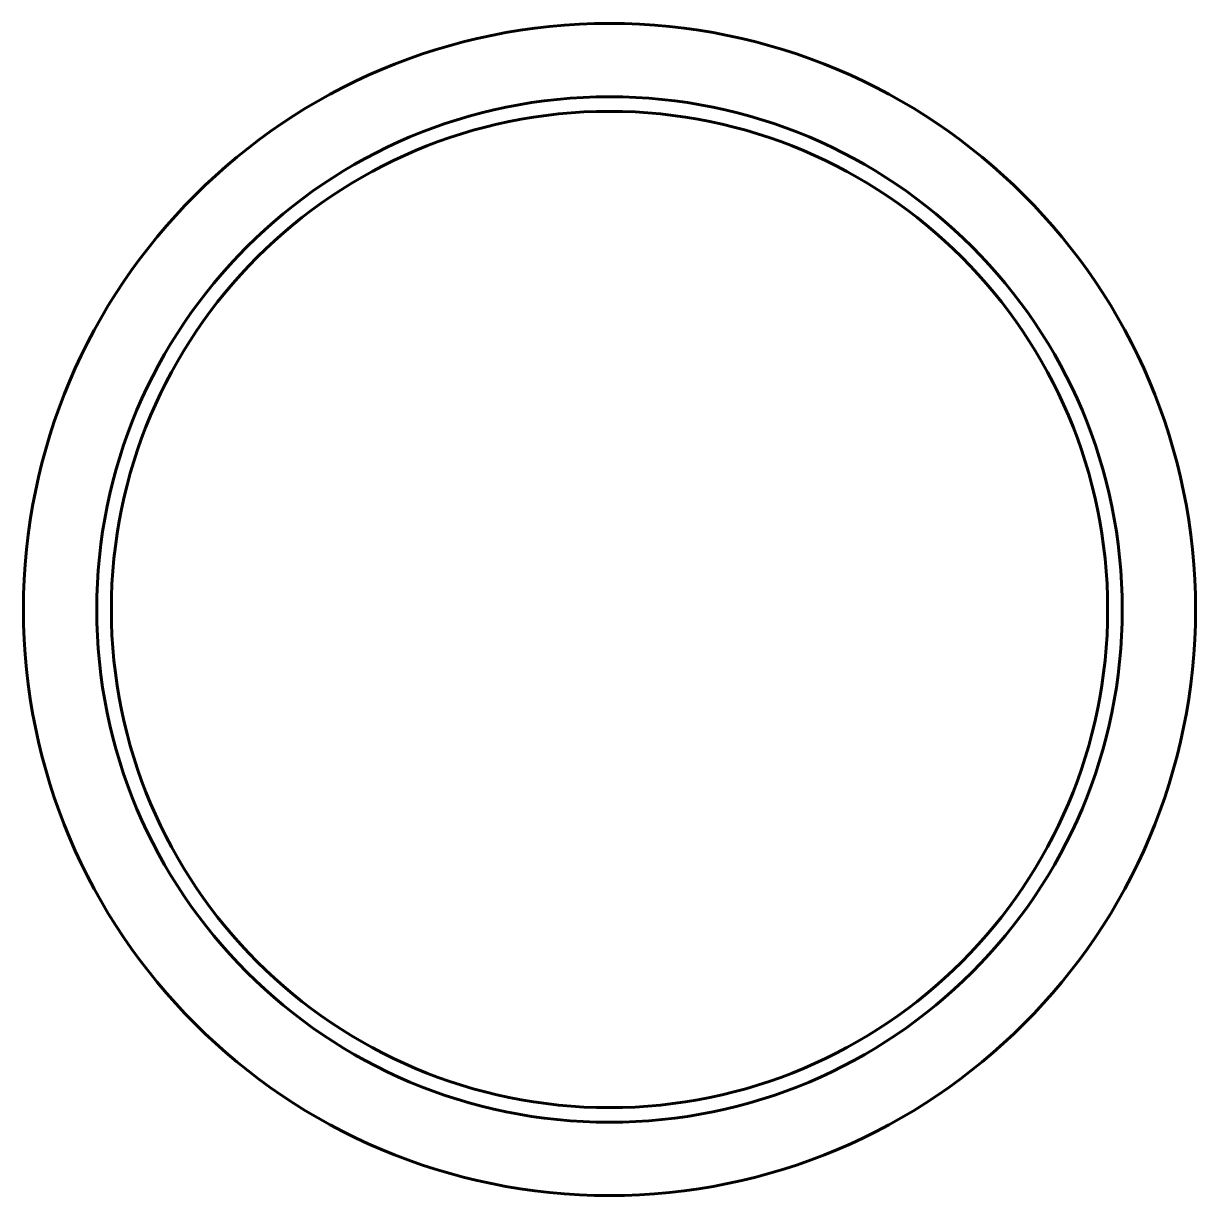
# Model space of a CAD drawing. Header units: millimetres. Extents: x -40 to 40, y -40 to 40.
import ezdxf

# ---------------------------------------------------------------- set-up
doc = ezdxf.new("R2010")
doc.units = ezdxf.units.MM
doc.linetypes.add('K5LT_BASIC', pattern=[0])

msp = doc.modelspace()

# ---------------------------------------------------------------- linework, layer by layer
at = {"color": 150, "linetype": 'K5LT_BASIC', "lineweight": 60, "true_color": 0x0080ff}
for radius in [40, 35, 34]:
    msp.add_circle((0, 0), radius, dxfattribs=at)

doc.saveas('drawing.dxf')
